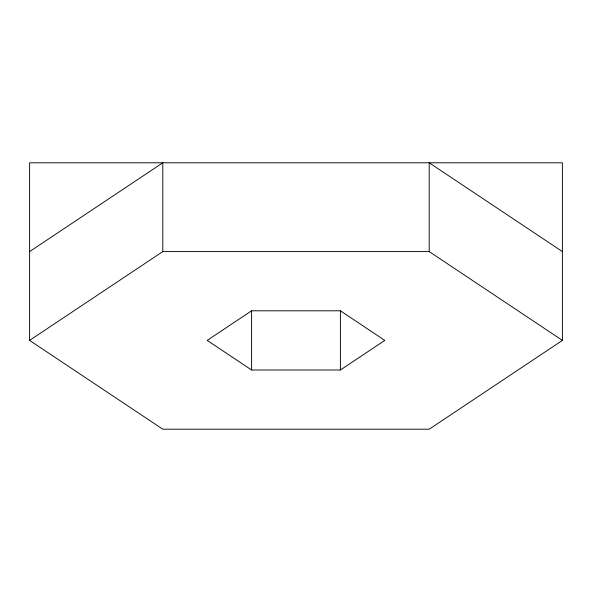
<?xml version="1.0" encoding="UTF-8"?>
<svg xmlns="http://www.w3.org/2000/svg" width="592" height="592" viewBox="0 0 592 592"><rect width="100%" height="100%" fill="white"/><g stroke="black" fill="none" stroke-linecap="round" stroke-linejoin="round"><path stroke-width="0.89" d="M29.6 251.6L162.8 162.8L162.8 251.6L29.6 340.4L162.8 429.2L429.2 429.2L562.4 340.4L562.4 162.8L29.6 162.8L29.6 340.4M340.4 370L384.8 340.4L340.4 310.8L251.6 310.8L207.2 340.4L251.6 370L340.4 370L340.4 310.497M162.8 251.6L429.2 251.6L562.4 340.4M562.4 251.6L429.2 162.8L429.2 251.6M251.6 310.497L251.6 370"/></g></svg>
